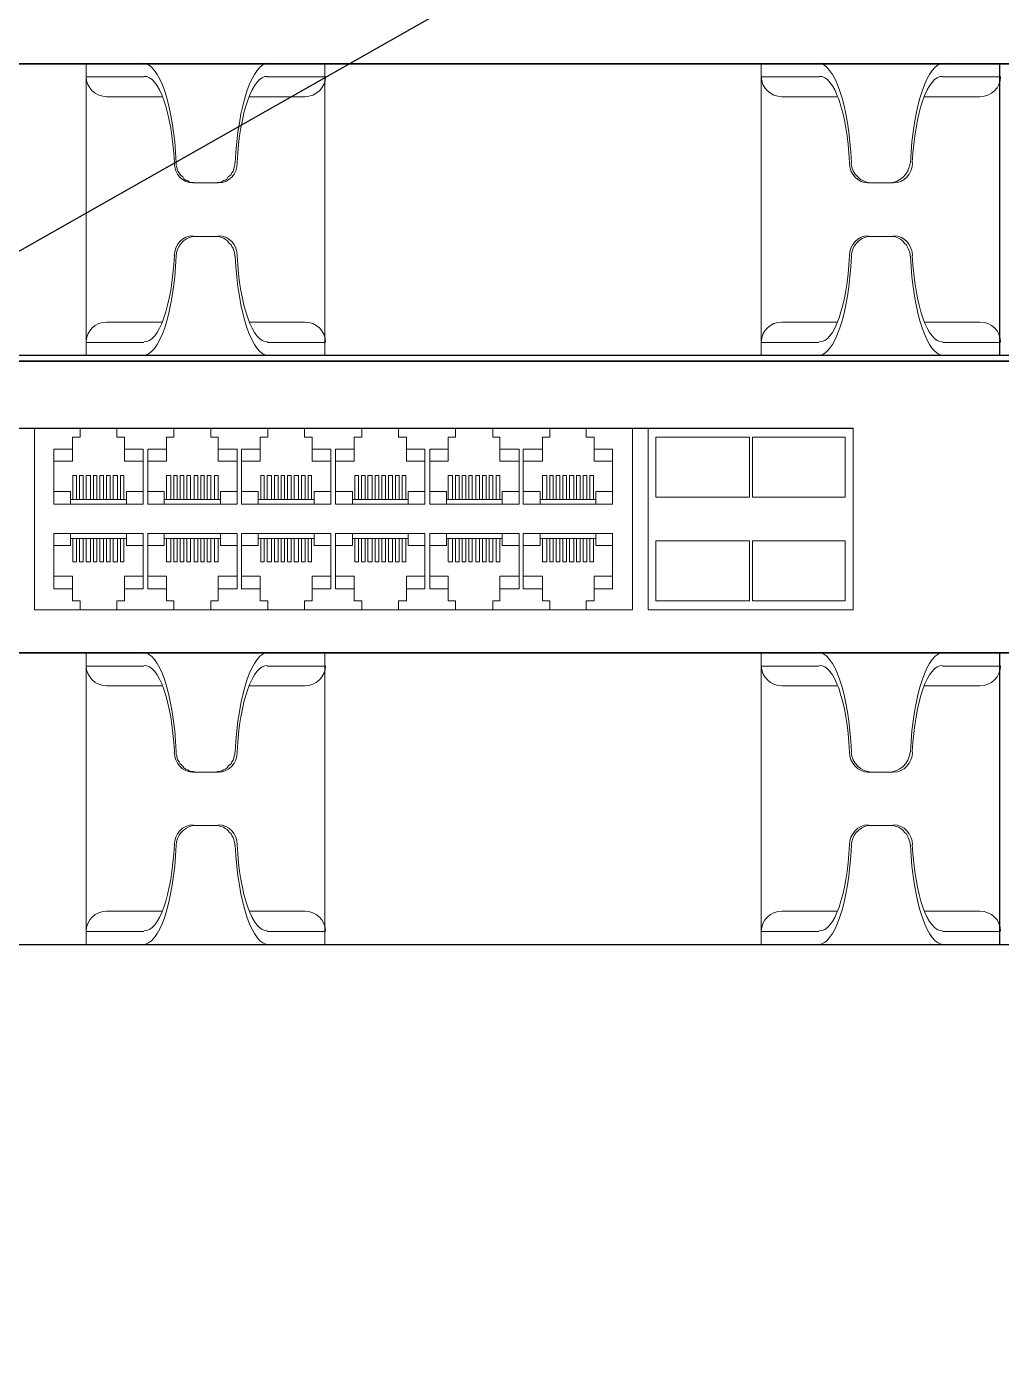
# Model space of a CAD drawing. Header units: millimetres. Extents: x -695119 to 412940, y -249585 to 622758.
# Drawn here: x -657217 to -655496, y 29111 to 31451 of the extents above; entities that cross this region are included whole.
import ezdxf

# ---------------------------------------------------------------- set-up
doc = ezdxf.new("R2010")
doc.units = ezdxf.units.MM
doc.layers.add('_Схема', color=5, linetype='Continuous', lineweight=30)
doc.layers.add('PDF _Геометрия', color=8, linetype='Continuous', lineweight=9)

msp = doc.modelspace()

# ---------------------------------------------------------------- linework, layer by layer
at = {"layer": '_Схема', "color": 5}
msp.add_line((-639281.438, 41243.584), (-695119.45, 9543.843), dxfattribs=at)
at = {"layer": 'PDF _Геометрия', "lineweight": 30}
for points in [[(-655255.653, 31397.057, -0.41666667), (-655268.353, 31384.865), (-660901.413, 31384.865, -0.41666667), (-660914.621, 31396.549), (-660914.621, 31888.64, -0.41666667), (-660901.921, 31900.325), (-655268.353, 31900.325, -0.41666667), (-655256.669, 31888.64), (-655255.653, 31397.057)], [(-655263.019, 30881.597, -0.4128877), (-655275.72, 30869.489), (-660908.864, 30869.489, -0.41433566), (-660922.072, 30881.089), (-660922.072, 31373.265, -0.4128877), (-660909.372, 31384.865), (-655275.72, 31384.865, -0.41145833), (-655264.12, 31373.265), (-655263.019, 30881.597)], [(-660909.372, 30344.547), (-655275.212, 30345.563, -0.4140649), (-655264.12, 30332.862), (-655263.019, 29841.279, -0.4140649), (-655275.72, 29829.087), (-660908.864, 29829.087, -0.41549692), (-660922.072, 29840.771), (-660922.072, 30332.862, -0.41549692), (-660908.271, 30344.547), (-655274.704, 30344.547, 0.41549692), (-655263.019, 30356.146), (-655263.019, 30848.322, 0.4140649), (-655274.704, 30859.922), (-660908.271, 30859.922, 0.4140649), (-660919.955, 30848.322), (-660919.955, 30356.146, 0.41549692), (-660907.763, 30344.547)]]:
    msp.add_lwpolyline(points, format="xyb", dxfattribs=at)
at = {"layer": 'PDF _Геометрия', "lineweight": 9}
for points in [[(-657112.003, 30869.489), (-657112.003, 31384.865), (-656690.779, 31384.865), (-656690.779, 30869.489)], [(-657112.003, 30892.773), (-657112.003, 31384.865), (-657112.003, 30869.489)], [(-656690.779, 31361.581), (-656690.779, 30869.489), (-656690.779, 31384.865)], [(-655920.299, 30869.489), (-655920.299, 31384.865), (-655499.074, 31384.865), (-655499.074, 30869.489)], [(-655920.299, 30892.773), (-655920.299, 31384.865), (-655920.299, 30869.489)], [(-655499.074, 31361.581), (-655499.074, 30869.489), (-655499.074, 31384.865)], [(-657112.003, 29829.087), (-657112.003, 30344.547), (-656690.779, 30344.547), (-656690.779, 29829.087)], [(-657112.003, 29852.37), (-657112.003, 30344.547), (-657112.003, 29829.087)], [(-656690.779, 30321.263), (-656690.779, 29829.087), (-656690.779, 30344.547)], [(-655920.299, 29829.087), (-655920.299, 30344.547), (-655499.074, 30344.547), (-655499.074, 29829.087)], [(-655920.299, 29852.37), (-655920.299, 30344.547), (-655920.299, 29829.087)], [(-655499.074, 30321.263), (-655499.074, 29829.087), (-655499.074, 30344.547)]]:
    msp.add_lwpolyline(points, close=True, dxfattribs=at)
for points in [[(-657112.003, 31384.865), (-657112.003, 31384.865)], [(-657112.003, 31384.865), (-657112.003, 31384.865)], [(-656690.779, 31384.865), (-656690.779, 31384.865)], [(-656690.779, 31384.865), (-656690.779, 31384.865)], [(-655920.299, 31384.865), (-655920.299, 31384.865)], [(-655920.299, 31384.865), (-655920.299, 31384.865)], [(-655499.074, 31384.865), (-655499.074, 31384.865)], [(-655499.074, 31384.865), (-655499.074, 31384.865)], [(-657010.402, 31361.581), (-657112.003, 31361.581)], [(-657112.003, 31361.581), (-657112.003, 31361.581)], [(-656690.779, 31361.581), (-656792.381, 31361.581)], [(-655818.697, 31361.581), (-655920.299, 31361.581)], [(-655920.299, 31361.581), (-655920.299, 31361.581)], [(-655499.074, 31361.581), (-655600.676, 31361.581)], [(-656978.651, 31326.698), (-657076.019, 31326.698)], [(-656976.534, 31326.698), (-656976.534, 31326.698)], [(-656976.534, 31326.698), (-656976.534, 31326.698)], [(-656826.248, 31326.698), (-656826.248, 31326.698)], [(-656826.248, 31326.698), (-656826.248, 31326.698)], [(-656824.132, 31326.698), (-656726.763, 31326.698)], [(-655786.946, 31326.698), (-655884.315, 31326.698)], [(-655784.829, 31326.698), (-655784.829, 31326.698)], [(-655784.829, 31326.698), (-655784.829, 31326.698)], [(-655634.543, 31326.698), (-655634.543, 31326.698)], [(-655634.543, 31326.698), (-655634.543, 31326.698)], [(-655632.427, 31326.698), (-655535.058, 31326.698)], [(-656849.532, 31209.178), (-656849.532, 31206.045), (-656850.548, 31202.828), (-656851.649, 31198.595), (-656852.665, 31195.462), (-656854.781, 31192.245), (-656855.882, 31189.112), (-656859.015, 31186.995), (-656861.132, 31184.878), (-656863.248, 31181.661), (-656866.466, 31179.544), (-656869.598, 31178.528), (-656872.816, 31176.412), (-656875.948, 31175.311), (-656880.182, 31175.311), (-656883.399, 31174.295), (-656886.532, 31174.295), (-656879.166, 31174.295), (-656923.617, 31174.295), (-656916.166, 31174.295), (-656919.383, 31174.295), (-656922.516, 31175.311), (-656926.749, 31175.311), (-656929.967, 31176.412), (-656933.099, 31178.528), (-656936.317, 31179.544), (-656939.45, 31181.661), (-656941.566, 31184.878), (-656943.683, 31186.995), (-656945.8, 31189.112), (-656947.916, 31192.245), (-656950.033, 31195.462), (-656951.134, 31198.595), (-656952.15, 31202.828), (-656953.251, 31206.045), (-656953.251, 31209.178)], [(-656978.651, 30928.757), (-657076.019, 30928.757)], [(-656824.132, 30928.757), (-656726.763, 30928.757)], [(-655786.946, 30928.757), (-655884.315, 30928.757)], [(-655632.427, 30928.757), (-655535.058, 30928.757)], [(-657010.402, 30892.773), (-657112.003, 30892.773)], [(-656690.779, 30892.773), (-656792.381, 30892.773)], [(-656690.779, 30892.773), (-656690.779, 30892.773)], [(-655818.697, 30892.773), (-655920.299, 30892.773)], [(-655499.074, 30892.773), (-655600.676, 30892.773)], [(-655499.074, 30892.773), (-655499.074, 30892.773)], [(-657112.003, 30869.489), (-657112.003, 30869.489)], [(-656690.779, 30869.489), (-656690.779, 30869.489)], [(-656690.779, 30869.489), (-656690.779, 30869.489)], [(-655920.299, 30869.489), (-655920.299, 30869.489)], [(-655499.074, 30869.489), (-655499.074, 30869.489)], [(-655499.074, 30869.489), (-655499.074, 30869.489)], [(-657112.003, 30344.547), (-657112.003, 30344.547)], [(-657112.003, 30344.547), (-657112.003, 30344.547)], [(-656690.779, 30344.547), (-656690.779, 30344.547)], [(-656690.779, 30344.547), (-656690.779, 30344.547)], [(-655920.299, 30344.547), (-655920.299, 30344.547)], [(-655920.299, 30344.547), (-655920.299, 30344.547)], [(-655499.074, 30344.547), (-655499.074, 30344.547)], [(-655499.074, 30344.547), (-655499.074, 30344.547)], [(-657010.402, 30321.263), (-657112.003, 30321.263)], [(-657112.003, 30321.263), (-657112.003, 30321.263)], [(-656690.779, 30321.263), (-656792.381, 30321.263)], [(-655818.697, 30321.263), (-655920.299, 30321.263)], [(-655920.299, 30321.263), (-655920.299, 30321.263)], [(-655499.074, 30321.263), (-655600.676, 30321.263)], [(-656978.651, 30286.295), (-657076.019, 30286.295)], [(-656976.534, 30286.295), (-656976.534, 30286.295)], [(-656976.534, 30286.295), (-656976.534, 30286.295)], [(-656826.248, 30286.295), (-656826.248, 30286.295)], [(-656826.248, 30286.295), (-656826.248, 30286.295)], [(-656824.132, 30286.295), (-656726.763, 30286.295)], [(-655786.946, 30286.295), (-655884.315, 30286.295)], [(-655784.829, 30286.295), (-655784.829, 30286.295)], [(-655784.829, 30286.295), (-655784.829, 30286.295)], [(-655634.543, 30286.295), (-655634.543, 30286.295)], [(-655634.543, 30286.295), (-655634.543, 30286.295)], [(-655632.427, 30286.295), (-655535.058, 30286.295)], [(-656849.532, 30168.86), (-656849.532, 30165.643), (-656850.548, 30162.51), (-656851.649, 30158.277), (-656852.665, 30155.059), (-656854.781, 30151.926), (-656855.882, 30148.709), (-656859.015, 30146.592), (-656861.132, 30144.476), (-656863.248, 30141.343), (-656866.466, 30139.226), (-656869.598, 30138.126), (-656872.816, 30136.009), (-656875.948, 30134.993), (-656880.182, 30134.993), (-656883.399, 30133.892), (-656886.532, 30133.892), (-656879.166, 30133.892), (-656923.617, 30133.892), (-656916.166, 30133.892), (-656919.383, 30133.892), (-656922.516, 30134.993), (-656926.749, 30134.993), (-656929.967, 30136.009), (-656933.099, 30138.126), (-656936.317, 30139.226), (-656939.45, 30141.343), (-656941.566, 30144.476), (-656943.683, 30146.592), (-656945.8, 30148.709), (-656947.916, 30151.926), (-656950.033, 30155.059), (-656951.134, 30158.277), (-656952.15, 30162.51), (-656953.251, 30165.643), (-656953.251, 30168.86)], [(-656978.651, 29888.354), (-657076.019, 29888.354)], [(-656824.132, 29888.354), (-656726.763, 29888.354)], [(-655786.946, 29888.354), (-655884.315, 29888.354)], [(-655632.427, 29888.354), (-655535.058, 29888.354)], [(-657010.402, 29852.37), (-657112.003, 29852.37)], [(-656690.779, 29852.37), (-656792.381, 29852.37)], [(-656690.779, 29852.37), (-656690.779, 29852.37)], [(-655818.697, 29852.37), (-655920.299, 29852.37)], [(-655499.074, 29852.37), (-655600.676, 29852.37)], [(-655499.074, 29852.37), (-655499.074, 29852.37)], [(-657112.003, 29829.087), (-657112.003, 29829.087)], [(-656690.779, 29829.087), (-656690.779, 29829.087)], [(-656690.779, 29829.087), (-656690.779, 29829.087)], [(-655920.299, 29829.087), (-655920.299, 29829.087)], [(-655499.074, 29829.087), (-655499.074, 29829.087)], [(-655499.074, 29829.087), (-655499.074, 29829.087)]]:
    msp.add_lwpolyline(points, dxfattribs=at)
at = {"layer": 'PDF _Геометрия', "lineweight": 25}
for points in [[(-655499.074, 30869.489), (-655499.074, 31384.865)], [(-658286.775, 30741.386), (-655758.328, 30741.386)], [(-655499.074, 29829.087), (-655499.074, 30344.547)]]:
    msp.add_lwpolyline(points, dxfattribs=at)
at = {"layer": 'PDF _Геометрия', "lineweight": 9}
for points in [[(-655657.827, 31209.178, -0.38248864), (-655695.928, 31174.295), (-655688.477, 31174.295), (-655732.928, 31174.295), (-655725.562, 31174.295, -0.38086529), (-655761.546, 31209.178)], [(-656849.532, 31045.176), (-656849.532, 31048.309), (-656850.548, 31052.542), (-656851.649, 31055.759), (-656852.665, 31058.892), (-656854.781, 31062.11), (-656855.882, 31065.242), (-656859.015, 31067.359), (-656861.132, 31070.576), (-656863.248, 31072.693), (-656866.466, 31074.81), (-656869.598, 31076.926), (-656872.816, 31077.942), (-656875.948, 31079.043), (-656880.182, 31080.059), (-656883.399, 31080.059), (-656886.532, 31080.059), (-656879.166, 31080.059), (-656923.617, 31080.059, 0.33896764), (-656953.251, 31045.176)], [(-655657.827, 31045.176), (-655657.827, 31048.309), (-655658.843, 31052.542), (-655659.944, 31055.759), (-655660.96, 31058.892), (-655663.077, 31062.11), (-655664.177, 31065.242), (-655667.31, 31067.359), (-655669.427, 31070.576), (-655671.543, 31072.693), (-655674.761, 31074.81), (-655677.894, 31076.926), (-655681.111, 31077.942), (-655684.244, 31079.043), (-655688.477, 31080.059), (-655691.694, 31080.059), (-655694.827, 31080.059), (-655687.461, 31080.059), (-655731.912, 31080.059, 0.33896764), (-655761.546, 31045.176)], [(-655657.827, 30168.86, -0.38326302), (-655695.928, 30133.892), (-655688.477, 30133.892), (-655732.928, 30133.892), (-655725.562, 30133.892, -0.38164238), (-655761.546, 30168.86)], [(-656849.532, 30004.773), (-656849.532, 30007.991), (-656850.548, 30012.224), (-656851.649, 30015.357), (-656852.665, 30018.574), (-656854.781, 30021.707), (-656855.882, 30024.924), (-656859.015, 30027.041), (-656861.132, 30030.174), (-656863.248, 30032.29), (-656866.466, 30034.407), (-656869.598, 30036.524), (-656872.816, 30037.624), (-656875.948, 30038.64), (-656880.182, 30039.741), (-656883.399, 30039.741), (-656886.532, 30039.741), (-656879.166, 30039.741), (-656923.617, 30039.741, 0.3369172), (-656953.251, 30004.773)], [(-655657.827, 30004.773), (-655657.827, 30007.991), (-655658.843, 30012.224), (-655659.944, 30015.357), (-655660.96, 30018.574), (-655663.077, 30021.707), (-655664.177, 30024.924), (-655667.31, 30027.041), (-655669.427, 30030.174), (-655671.543, 30032.29), (-655674.761, 30034.407), (-655677.894, 30036.524), (-655681.111, 30037.624), (-655684.244, 30038.64), (-655688.477, 30039.741), (-655691.694, 30039.741), (-655694.827, 30039.741), (-655687.461, 30039.741), (-655731.912, 30039.741, 0.3369172), (-655761.546, 30004.773)]]:
    msp.add_lwpolyline(points, format="xyb", dxfattribs=at)
at = {"layer": 'PDF _Геометрия', "lineweight": 25}
msp.add_lwpolyline([(-660720.985, 30859.922), (-655460.974, 30859.922), (-655460.974, 30344.547), (-660720.985, 30344.547)], close=True, dxfattribs=at)
at = {"layer": 'PDF _Геометрия', "lineweight": 5}
for points in [[(-657203.022, 30741.386), (-656147.802, 30741.386), (-656147.802, 30420.748), (-657203.022, 30420.748)], [(-656120.285, 30741.386), (-655758.328, 30741.386), (-655758.328, 30420.748), (-656120.285, 30420.748)], [(-656106.569, 30725.553), (-655941.466, 30725.553), (-655941.466, 30619.718), (-656106.569, 30619.718)], [(-655772.129, 30725.553), (-655936.132, 30725.553), (-655936.132, 30619.718), (-655772.129, 30619.718)], [(-656106.569, 30436.581), (-655941.466, 30436.581), (-655941.466, 30542.416), (-656106.569, 30542.416)], [(-655772.129, 30436.581), (-655936.132, 30436.581), (-655936.132, 30542.416), (-655772.129, 30542.416)]]:
    msp.add_lwpolyline(points, close=True, dxfattribs=at)
for points in [[(-657169.154, 30683.219), (-657136.303, 30683.219), (-657136.303, 30725.553), (-657122.587, 30725.553), (-657122.587, 30741.386)], [(-657011.418, 30683.219), (-657044.269, 30683.219), (-657044.269, 30725.553), (-657057.985, 30725.553), (-657057.985, 30741.386)], [(-657002.951, 30683.219), (-656970.184, 30683.219), (-656970.184, 30725.553), (-656957.484, 30725.553), (-656957.484, 30741.386)], [(-656845.299, 30683.219), (-656879.166, 30683.219), (-656879.166, 30725.553), (-656891.866, 30725.553), (-656891.866, 30741.386)], [(-656837.848, 30683.219), (-656805.081, 30683.219), (-656805.081, 30725.553), (-656791.28, 30725.553), (-656791.28, 30741.386)], [(-656680.196, 30683.219), (-656712.962, 30683.219), (-656712.962, 30725.553), (-656726.763, 30725.553), (-656726.763, 30741.386)], [(-656671.729, 30683.219), (-656638.878, 30683.219), (-656638.878, 30725.553), (-656625.161, 30725.553), (-656625.161, 30741.386)], [(-656513.992, 30683.219), (-656546.843, 30683.219), (-656546.843, 30725.553), (-656560.559, 30725.553), (-656560.559, 30741.386)], [(-656505.525, 30683.219), (-656472.759, 30683.219), (-656472.759, 30725.553), (-656460.058, 30725.553), (-656460.058, 30741.386)], [(-656347.873, 30683.219), (-656381.74, 30683.219), (-656381.74, 30725.553), (-656394.44, 30725.553), (-656394.44, 30741.386)], [(-656340.422, 30683.219), (-656306.555, 30683.219), (-656306.555, 30725.553), (-656293.855, 30725.553), (-656293.855, 30741.386)], [(-656182.77, 30683.219), (-656215.537, 30683.219), (-656215.537, 30725.553), (-656229.337, 30725.553), (-656229.337, 30741.386)], [(-657136.303, 30704.386), (-657169.154, 30704.386), (-657169.154, 30607.018), (-657011.418, 30607.018), (-657011.418, 30704.386), (-657044.269, 30704.386)], [(-656970.184, 30704.386), (-657002.951, 30704.386), (-657002.951, 30607.018), (-656845.299, 30607.018), (-656845.299, 30704.386), (-656879.166, 30704.386)], [(-656805.081, 30704.386), (-656837.848, 30704.386), (-656837.848, 30607.018), (-656680.196, 30607.018), (-656680.196, 30704.386), (-656712.962, 30704.386)], [(-656638.878, 30704.386), (-656671.729, 30704.386), (-656671.729, 30607.018), (-656513.992, 30607.018), (-656513.992, 30704.386), (-656546.843, 30704.386)], [(-656472.759, 30704.386), (-656505.525, 30704.386), (-656505.525, 30607.018), (-656347.873, 30607.018), (-656347.873, 30704.386), (-656381.74, 30704.386)], [(-656306.555, 30704.386), (-656340.422, 30704.386), (-656340.422, 30607.018), (-656182.77, 30607.018), (-656182.77, 30704.386), (-656215.537, 30704.386)], [(-657135.287, 30615.485), (-657135.287, 30657.819), (-657128.937, 30657.819), (-657128.937, 30615.485)], [(-657123.603, 30615.485), (-657123.603, 30657.819), (-657117.253, 30657.819), (-657117.253, 30615.485)], [(-657112.003, 30615.485), (-657112.003, 30657.819), (-657104.553, 30657.819), (-657104.553, 30615.485)], [(-657099.303, 30615.485), (-657099.303, 30657.819), (-657092.953, 30657.819), (-657092.953, 30615.485)], [(-657087.619, 30615.485), (-657087.619, 30657.819), (-657081.269, 30657.819), (-657081.269, 30615.485)], [(-657076.019, 30615.485), (-657076.019, 30657.819), (-657069.669, 30657.819), (-657069.669, 30615.485)], [(-657064.335, 30615.485), (-657064.335, 30657.819), (-657056.969, 30657.819), (-657056.969, 30615.485)], [(-657051.635, 30615.485), (-657051.635, 30657.819), (-657045.285, 30657.819), (-657045.285, 30615.485)], [(-656970.184, 30615.485), (-656970.184, 30657.819), (-656962.733, 30657.819), (-656962.733, 30615.485)], [(-656957.484, 30615.485), (-656957.484, 30657.819), (-656951.134, 30657.819), (-656951.134, 30615.485)], [(-656945.8, 30615.485), (-656945.8, 30657.819), (-656939.45, 30657.819), (-656939.45, 30615.485)], [(-656934.2, 30615.485), (-656934.2, 30657.819), (-656927.85, 30657.819), (-656927.85, 30615.485)], [(-656921.5, 30615.485), (-656921.5, 30657.819), (-656915.15, 30657.819), (-656915.15, 30615.485)], [(-656909.816, 30615.485), (-656909.816, 30657.819), (-656903.466, 30657.819), (-656903.466, 30615.485)], [(-656898.216, 30615.485), (-656898.216, 30657.819), (-656891.866, 30657.819), (-656891.866, 30615.485)], [(-656885.516, 30615.485), (-656885.516, 30657.819), (-656879.166, 30657.819), (-656879.166, 30615.485)], [(-656803.98, 30615.485), (-656803.98, 30657.819), (-656797.63, 30657.819), (-656797.63, 30615.485)], [(-656792.381, 30615.485), (-656792.381, 30657.819), (-656784.93, 30657.819), (-656784.93, 30615.485)], [(-656779.681, 30615.485), (-656779.681, 30657.819), (-656773.331, 30657.819), (-656773.331, 30615.485)], [(-656767.997, 30615.485), (-656767.997, 30657.819), (-656761.646, 30657.819), (-656761.646, 30615.485)], [(-656756.397, 30615.485), (-656756.397, 30657.819), (-656750.047, 30657.819), (-656750.047, 30615.485)], [(-656744.713, 30615.485), (-656744.713, 30657.819), (-656737.347, 30657.819), (-656737.347, 30615.485)], [(-656732.013, 30615.485), (-656732.013, 30657.819), (-656725.662, 30657.819), (-656725.662, 30615.485)], [(-656720.413, 30615.485), (-656720.413, 30657.819), (-656714.063, 30657.819), (-656714.063, 30615.485)], [(-656637.862, 30615.485), (-656637.862, 30657.819), (-656631.511, 30657.819), (-656631.511, 30615.485)], [(-656626.177, 30615.485), (-656626.177, 30657.819), (-656619.827, 30657.819), (-656619.827, 30615.485)], [(-656614.578, 30615.485), (-656614.578, 30657.819), (-656607.127, 30657.819), (-656607.127, 30615.485)], [(-656601.878, 30615.485), (-656601.878, 30657.819), (-656595.527, 30657.819), (-656595.527, 30615.485)], [(-656590.193, 30615.485), (-656590.193, 30657.819), (-656583.843, 30657.819), (-656583.843, 30615.485)], [(-656578.594, 30615.485), (-656578.594, 30657.819), (-656571.143, 30657.819), (-656571.143, 30615.485)], [(-656565.894, 30615.485), (-656565.894, 30657.819), (-656559.543, 30657.819), (-656559.543, 30615.485)], [(-656554.209, 30615.485), (-656554.209, 30657.819), (-656547.859, 30657.819), (-656547.859, 30615.485)], [(-656472.759, 30615.485), (-656472.759, 30657.819), (-656465.308, 30657.819), (-656465.308, 30615.485)], [(-656460.058, 30615.485), (-656460.058, 30657.819), (-656453.708, 30657.819), (-656453.708, 30615.485)], [(-656448.374, 30615.485), (-656448.374, 30657.819), (-656442.024, 30657.819), (-656442.024, 30615.485)], [(-656436.775, 30615.485), (-656436.775, 30657.819), (-656430.424, 30657.819), (-656430.424, 30615.485)], [(-656424.074, 30615.485), (-656424.074, 30657.819), (-656417.724, 30657.819), (-656417.724, 30615.485)], [(-656412.39, 30615.485), (-656412.39, 30657.819), (-656406.04, 30657.819), (-656406.04, 30615.485)], [(-656400.791, 30615.485), (-656400.791, 30657.819), (-656394.44, 30657.819), (-656394.44, 30615.485)], [(-656388.09, 30615.485), (-656388.09, 30657.819), (-656381.74, 30657.819), (-656381.74, 30615.485)], [(-656306.555, 30615.485), (-656306.555, 30657.819), (-656299.189, 30657.819), (-656299.189, 30615.485)], [(-656293.855, 30615.485), (-656293.855, 30657.819), (-656287.505, 30657.819), (-656287.505, 30615.485)], [(-656282.255, 30615.485), (-656282.255, 30657.819), (-656275.905, 30657.819), (-656275.905, 30615.485)], [(-656270.571, 30615.485), (-656270.571, 30657.819), (-656264.221, 30657.819), (-656264.221, 30615.485)], [(-656258.971, 30615.485), (-656258.971, 30657.819), (-656251.521, 30657.819), (-656251.521, 30615.485)], [(-656246.271, 30615.485), (-656246.271, 30657.819), (-656239.921, 30657.819), (-656239.921, 30615.485)], [(-656234.587, 30615.485), (-656234.587, 30657.819), (-656228.237, 30657.819), (-656228.237, 30615.485)], [(-656222.987, 30615.485), (-656222.987, 30657.819), (-656216.637, 30657.819), (-656216.637, 30615.485)], [(-657139.521, 30607.018), (-657139.521, 30629.201), (-657169.154, 30629.201)], [(-657139.521, 30615.485), (-657041.051, 30615.485)], [(-657041.051, 30607.018), (-657041.051, 30629.201), (-657011.418, 30629.201)], [(-656974.418, 30607.018), (-656974.418, 30629.201), (-657002.951, 30629.201)], [(-656974.418, 30615.485), (-656874.932, 30615.485)], [(-656874.932, 30607.018), (-656874.932, 30629.201), (-656845.299, 30629.201)], [(-656808.214, 30607.018), (-656808.214, 30629.201), (-656837.848, 30629.201)], [(-656808.214, 30615.485), (-656709.829, 30615.485)], [(-656709.829, 30607.018), (-656709.829, 30629.201), (-656680.196, 30629.201)], [(-656642.095, 30607.018), (-656642.095, 30629.201), (-656671.729, 30629.201)], [(-656642.095, 30615.485), (-656543.626, 30615.485)], [(-656543.626, 30607.018), (-656543.626, 30629.201), (-656513.992, 30629.201)], [(-656475.891, 30607.018), (-656475.891, 30629.201), (-656505.525, 30629.201)], [(-656475.891, 30615.485), (-656377.507, 30615.485)], [(-656377.507, 30607.018), (-656377.507, 30629.201), (-656347.873, 30629.201)], [(-656310.788, 30607.018), (-656310.788, 30629.201), (-656340.422, 30629.201)], [(-656310.788, 30615.485), (-656212.404, 30615.485)], [(-656212.404, 30607.018), (-656212.404, 30629.201), (-656182.77, 30629.201)], [(-657139.521, 30555.116), (-657139.521, 30533.949), (-657169.154, 30533.949)], [(-657136.303, 30457.748), (-657169.154, 30457.748), (-657169.154, 30555.116), (-657011.418, 30555.116), (-657011.418, 30457.748), (-657044.269, 30457.748)], [(-657139.521, 30546.65), (-657041.051, 30546.65)], [(-657135.287, 30546.65), (-657135.287, 30505.416), (-657128.937, 30505.416), (-657128.937, 30546.65)], [(-657123.603, 30546.65), (-657123.603, 30505.416), (-657117.253, 30505.416), (-657117.253, 30546.65)], [(-657112.003, 30546.65), (-657112.003, 30505.416), (-657104.553, 30505.416), (-657104.553, 30546.65)], [(-657099.303, 30546.65), (-657099.303, 30505.416), (-657092.953, 30505.416), (-657092.953, 30546.65)], [(-657087.619, 30546.65), (-657087.619, 30505.416), (-657081.269, 30505.416), (-657081.269, 30546.65)], [(-657076.019, 30546.65), (-657076.019, 30505.416), (-657069.669, 30505.416), (-657069.669, 30546.65)], [(-657064.335, 30546.65), (-657064.335, 30505.416), (-657056.969, 30505.416), (-657056.969, 30546.65)], [(-657051.635, 30546.65), (-657051.635, 30505.416), (-657045.285, 30505.416), (-657045.285, 30546.65)], [(-657041.051, 30555.116), (-657041.051, 30533.949), (-657011.418, 30533.949)], [(-656974.418, 30555.116), (-656974.418, 30533.949), (-657002.951, 30533.949)], [(-656970.184, 30457.748), (-657002.951, 30457.748), (-657002.951, 30555.116), (-656845.299, 30555.116), (-656845.299, 30457.748), (-656879.166, 30457.748)], [(-656974.418, 30546.65), (-656874.932, 30546.65)], [(-656970.184, 30546.65), (-656970.184, 30505.416), (-656962.733, 30505.416), (-656962.733, 30546.65)], [(-656957.484, 30546.65), (-656957.484, 30505.416), (-656951.134, 30505.416), (-656951.134, 30546.65)], [(-656945.8, 30546.65), (-656945.8, 30505.416), (-656939.45, 30505.416), (-656939.45, 30546.65)], [(-656934.2, 30546.65), (-656934.2, 30505.416), (-656927.85, 30505.416), (-656927.85, 30546.65)], [(-656921.5, 30546.65), (-656921.5, 30505.416), (-656915.15, 30505.416), (-656915.15, 30546.65)], [(-656909.816, 30546.65), (-656909.816, 30505.416), (-656903.466, 30505.416), (-656903.466, 30546.65)], [(-656898.216, 30546.65), (-656898.216, 30505.416), (-656891.866, 30505.416), (-656891.866, 30546.65)], [(-656885.516, 30546.65), (-656885.516, 30505.416), (-656879.166, 30505.416), (-656879.166, 30546.65)], [(-656874.932, 30555.116), (-656874.932, 30533.949), (-656845.299, 30533.949)], [(-656808.214, 30555.116), (-656808.214, 30533.949), (-656837.848, 30533.949)], [(-656805.081, 30457.748), (-656837.848, 30457.748), (-656837.848, 30555.116), (-656680.196, 30555.116), (-656680.196, 30457.748), (-656712.962, 30457.748)], [(-656808.214, 30546.65), (-656709.829, 30546.65)], [(-656803.98, 30546.65), (-656803.98, 30505.416), (-656797.63, 30505.416), (-656797.63, 30546.65)], [(-656792.381, 30546.65), (-656792.381, 30505.416), (-656784.93, 30505.416), (-656784.93, 30546.65)], [(-656779.681, 30546.65), (-656779.681, 30505.416), (-656773.331, 30505.416), (-656773.331, 30546.65)], [(-656767.997, 30546.65), (-656767.997, 30505.416), (-656761.646, 30505.416), (-656761.646, 30546.65)], [(-656756.397, 30546.65), (-656756.397, 30505.416), (-656750.047, 30505.416), (-656750.047, 30546.65)], [(-656744.713, 30546.65), (-656744.713, 30505.416), (-656737.347, 30505.416), (-656737.347, 30546.65)], [(-656732.013, 30546.65), (-656732.013, 30505.416), (-656725.662, 30505.416), (-656725.662, 30546.65)], [(-656720.413, 30546.65), (-656720.413, 30505.416), (-656714.063, 30505.416), (-656714.063, 30546.65)], [(-656709.829, 30555.116), (-656709.829, 30533.949), (-656680.196, 30533.949)], [(-656642.095, 30555.116), (-656642.095, 30533.949), (-656671.729, 30533.949)], [(-656638.878, 30457.748), (-656671.729, 30457.748), (-656671.729, 30555.116), (-656513.992, 30555.116), (-656513.992, 30457.748), (-656546.843, 30457.748)], [(-656642.095, 30546.65), (-656543.626, 30546.65)], [(-656637.862, 30546.65), (-656637.862, 30505.416), (-656631.511, 30505.416), (-656631.511, 30546.65)], [(-656626.177, 30546.65), (-656626.177, 30505.416), (-656619.827, 30505.416), (-656619.827, 30546.65)], [(-656614.578, 30546.65), (-656614.578, 30505.416), (-656607.127, 30505.416), (-656607.127, 30546.65)], [(-656601.878, 30546.65), (-656601.878, 30505.416), (-656595.527, 30505.416), (-656595.527, 30546.65)], [(-656590.193, 30546.65), (-656590.193, 30505.416), (-656583.843, 30505.416), (-656583.843, 30546.65)], [(-656578.594, 30546.65), (-656578.594, 30505.416), (-656571.143, 30505.416), (-656571.143, 30546.65)], [(-656565.894, 30546.65), (-656565.894, 30505.416), (-656559.543, 30505.416), (-656559.543, 30546.65)], [(-656554.209, 30546.65), (-656554.209, 30505.416), (-656547.859, 30505.416), (-656547.859, 30546.65)], [(-656543.626, 30555.116), (-656543.626, 30533.949), (-656513.992, 30533.949)], [(-656475.891, 30555.116), (-656475.891, 30533.949), (-656505.525, 30533.949)], [(-656472.759, 30457.748), (-656505.525, 30457.748), (-656505.525, 30555.116), (-656347.873, 30555.116), (-656347.873, 30457.748), (-656381.74, 30457.748)], [(-656475.891, 30546.65), (-656377.507, 30546.65)], [(-656472.759, 30546.65), (-656472.759, 30505.416), (-656465.308, 30505.416), (-656465.308, 30546.65)], [(-656460.058, 30546.65), (-656460.058, 30505.416), (-656453.708, 30505.416), (-656453.708, 30546.65)], [(-656448.374, 30546.65), (-656448.374, 30505.416), (-656442.024, 30505.416), (-656442.024, 30546.65)], [(-656436.775, 30546.65), (-656436.775, 30505.416), (-656430.424, 30505.416), (-656430.424, 30546.65)], [(-656424.074, 30546.65), (-656424.074, 30505.416), (-656417.724, 30505.416), (-656417.724, 30546.65)], [(-656412.39, 30546.65), (-656412.39, 30505.416), (-656406.04, 30505.416), (-656406.04, 30546.65)], [(-656400.791, 30546.65), (-656400.791, 30505.416), (-656394.44, 30505.416), (-656394.44, 30546.65)], [(-656388.09, 30546.65), (-656388.09, 30505.416), (-656381.74, 30505.416), (-656381.74, 30546.65)], [(-656377.507, 30555.116), (-656377.507, 30533.949), (-656347.873, 30533.949)], [(-656310.788, 30555.116), (-656310.788, 30533.949), (-656340.422, 30533.949)], [(-656306.555, 30457.748), (-656340.422, 30457.748), (-656340.422, 30555.116), (-656182.77, 30555.116), (-656182.77, 30457.748), (-656215.537, 30457.748)], [(-656310.788, 30546.65), (-656212.404, 30546.65)], [(-656306.555, 30546.65), (-656306.555, 30505.416), (-656299.189, 30505.416), (-656299.189, 30546.65)], [(-656293.855, 30546.65), (-656293.855, 30505.416), (-656287.505, 30505.416), (-656287.505, 30546.65)], [(-656282.255, 30546.65), (-656282.255, 30505.416), (-656275.905, 30505.416), (-656275.905, 30546.65)], [(-656270.571, 30546.65), (-656270.571, 30505.416), (-656264.221, 30505.416), (-656264.221, 30546.65)], [(-656258.971, 30546.65), (-656258.971, 30505.416), (-656251.521, 30505.416), (-656251.521, 30546.65)], [(-656246.271, 30546.65), (-656246.271, 30505.416), (-656239.921, 30505.416), (-656239.921, 30546.65)], [(-656234.587, 30546.65), (-656234.587, 30505.416), (-656228.237, 30505.416), (-656228.237, 30546.65)], [(-656222.987, 30546.65), (-656222.987, 30505.416), (-656216.637, 30505.416), (-656216.637, 30546.65)], [(-656212.404, 30555.116), (-656212.404, 30533.949), (-656182.77, 30533.949)], [(-657169.154, 30480.016), (-657136.303, 30480.016), (-657136.303, 30436.581), (-657122.587, 30436.581), (-657122.587, 30420.748)], [(-657011.418, 30480.016), (-657044.269, 30480.016), (-657044.269, 30436.581), (-657057.985, 30436.581), (-657057.985, 30420.748)], [(-657002.951, 30480.016), (-656970.184, 30480.016), (-656970.184, 30436.581), (-656957.484, 30436.581), (-656957.484, 30420.748)], [(-656845.299, 30480.016), (-656879.166, 30480.016), (-656879.166, 30436.581), (-656891.866, 30436.581), (-656891.866, 30420.748)], [(-656837.848, 30480.016), (-656805.081, 30480.016), (-656805.081, 30436.581), (-656791.28, 30436.581), (-656791.28, 30420.748)], [(-656680.196, 30480.016), (-656712.962, 30480.016), (-656712.962, 30436.581), (-656726.763, 30436.581), (-656726.763, 30420.748)], [(-656671.729, 30480.016), (-656638.878, 30480.016), (-656638.878, 30436.581), (-656625.161, 30436.581), (-656625.161, 30420.748)], [(-656513.992, 30480.016), (-656546.843, 30480.016), (-656546.843, 30436.581), (-656560.559, 30436.581), (-656560.559, 30420.748)], [(-656505.525, 30480.016), (-656472.759, 30480.016), (-656472.759, 30436.581), (-656460.058, 30436.581), (-656460.058, 30420.748)], [(-656347.873, 30480.016), (-656381.74, 30480.016), (-656381.74, 30436.581), (-656394.44, 30436.581), (-656394.44, 30420.748)], [(-656340.422, 30480.016), (-656306.555, 30480.016), (-656306.555, 30436.581), (-656293.855, 30436.581), (-656293.855, 30420.748)], [(-656182.77, 30480.016), (-656215.537, 30480.016), (-656215.537, 30436.581), (-656229.337, 30436.581), (-656229.337, 30420.748)]]:
    msp.add_lwpolyline(points, dxfattribs=at)
at = {"layer": 'PDF _Геометрия', "lineweight": 9}
for points in [[(-656952.912, 31210.025), (-656957.653, 31312.135), (-656982.969, 31386.897), (-657012.603, 31385.965)], [(-656789.164, 31385.965), (-656818.713, 31386.897), (-656844.113, 31312.135), (-656848.77, 31210.025)], [(-655761.207, 31210.025), (-655765.948, 31312.135), (-655791.264, 31386.897), (-655820.898, 31385.965)], [(-655597.459, 31385.965), (-655627.008, 31386.897), (-655652.408, 31312.135), (-655657.065, 31210.025)], [(-657112.003, 31362.089), (-657112.003, 31342.531), (-657095.662, 31326.698), (-657075.511, 31326.698)], [(-656956.214, 31210.279), (-656960.786, 31299.604), (-656983.477, 31364.206), (-657009.724, 31362.597)], [(-656791.958, 31362.597), (-656818.205, 31364.206), (-656840.896, 31299.604), (-656845.553, 31210.279)], [(-656726.255, 31326.698), (-656706.019, 31326.698), (-656689.678, 31342.531), (-656689.678, 31362.089)], [(-655920.299, 31362.089), (-655920.299, 31342.531), (-655903.958, 31326.698), (-655883.807, 31326.698)], [(-655764.509, 31210.279), (-655769.081, 31299.604), (-655791.772, 31364.206), (-655818.019, 31362.597)], [(-655600.253, 31362.597), (-655626.5, 31364.206), (-655649.191, 31299.604), (-655653.848, 31210.279)], [(-655534.55, 31326.698), (-655514.315, 31326.698), (-655497.974, 31342.531), (-655497.974, 31362.089)], [(-656956.383, 31209.686), (-656956.383, 31190.128), (-656941.482, 31174.295), (-656923.109, 31174.295)], [(-656878.658, 31174.295), (-656860.2, 31174.295), (-656845.299, 31190.128), (-656845.299, 31209.686)], [(-655764.678, 31209.686), (-655764.678, 31190.128), (-655749.777, 31174.295), (-655731.404, 31174.295)], [(-655686.953, 31174.295), (-655668.495, 31174.295), (-655653.594, 31190.128), (-655653.594, 31209.686)], [(-656923.109, 31081.16), (-656941.482, 31081.16), (-656956.383, 31065.242), (-656956.383, 31045.684)], [(-656845.299, 31045.684), (-656845.299, 31065.242), (-656860.2, 31081.16), (-656878.658, 31081.16)], [(-655731.404, 31081.16), (-655749.777, 31081.16), (-655764.678, 31065.242), (-655764.678, 31045.684)], [(-655653.594, 31045.684), (-655653.594, 31065.242), (-655668.495, 31081.16), (-655686.953, 31081.16)], [(-657012.603, 30869.489), (-656982.969, 30868.473), (-656957.653, 30943.235), (-656952.912, 31045.345)], [(-657009.724, 30893.789), (-656983.477, 30892.265), (-656960.786, 30956.867), (-656956.214, 31046.192)], [(-656848.77, 31045.345), (-656844.113, 30943.235), (-656818.713, 30868.473), (-656789.164, 30869.489)], [(-656845.553, 31046.192), (-656840.896, 30956.867), (-656818.205, 30892.265), (-656791.958, 30893.789)], [(-655820.898, 30869.489), (-655791.264, 30868.473), (-655765.948, 30943.235), (-655761.207, 31045.345)], [(-655818.019, 30893.789), (-655791.772, 30892.265), (-655769.081, 30956.867), (-655764.509, 31046.192)], [(-655657.065, 31045.345), (-655652.408, 30943.235), (-655627.008, 30868.473), (-655597.459, 30869.489)], [(-655653.848, 31046.192), (-655649.191, 30956.867), (-655626.5, 30892.265), (-655600.253, 30893.789)], [(-657075.511, 30928.757), (-657095.662, 30928.757), (-657112.003, 30912.839), (-657112.003, 30893.281)], [(-656689.678, 30893.281), (-656689.678, 30912.839), (-656706.019, 30928.757), (-656726.255, 30928.757)], [(-655883.807, 30928.757), (-655903.958, 30928.757), (-655920.299, 30912.839), (-655920.299, 30893.281)], [(-655497.974, 30893.281), (-655497.974, 30912.839), (-655514.315, 30928.757), (-655534.55, 30928.757)], [(-656952.912, 30169.707), (-656957.653, 30271.817), (-656982.969, 30346.579), (-657012.603, 30345.563)], [(-656789.164, 30345.563), (-656818.713, 30346.579), (-656844.113, 30271.817), (-656848.77, 30169.707)], [(-655761.207, 30169.707), (-655765.948, 30271.817), (-655791.264, 30346.579), (-655820.898, 30345.563)], [(-655597.459, 30345.563), (-655627.008, 30346.579), (-655652.408, 30271.817), (-655657.065, 30169.707)], [(-657112.003, 30321.771), (-657112.003, 30302.212), (-657095.662, 30286.295), (-657075.511, 30286.295)], [(-656956.214, 30169.876), (-656960.786, 30259.201), (-656983.477, 30323.803), (-657009.724, 30322.279)], [(-656791.958, 30322.279), (-656818.205, 30323.803), (-656840.896, 30259.201), (-656845.553, 30169.876)], [(-656726.255, 30286.295), (-656706.019, 30286.295), (-656689.678, 30302.212), (-656689.678, 30321.771)], [(-655920.299, 30321.771), (-655920.299, 30302.212), (-655903.958, 30286.295), (-655883.807, 30286.295)], [(-655764.509, 30169.876), (-655769.081, 30259.201), (-655791.772, 30323.803), (-655818.019, 30322.279)], [(-655600.253, 30322.279), (-655626.5, 30323.803), (-655649.191, 30259.201), (-655653.848, 30169.876)], [(-655534.55, 30286.295), (-655514.315, 30286.295), (-655497.974, 30302.212), (-655497.974, 30321.771)], [(-656956.383, 30169.368), (-656956.383, 30149.81), (-656941.482, 30133.892), (-656923.109, 30133.892)], [(-656878.658, 30133.892), (-656860.2, 30133.892), (-656845.299, 30149.81), (-656845.299, 30169.368)], [(-655764.678, 30169.368), (-655764.678, 30149.81), (-655749.777, 30133.892), (-655731.404, 30133.892)], [(-655686.953, 30133.892), (-655668.495, 30133.892), (-655653.594, 30149.81), (-655653.594, 30169.368)], [(-656923.109, 30040.757), (-656941.482, 30040.757), (-656956.383, 30024.924), (-656956.383, 30005.281)], [(-656845.299, 30005.281), (-656845.299, 30024.924), (-656860.2, 30040.757), (-656878.658, 30040.757)], [(-655731.404, 30040.757), (-655749.777, 30040.757), (-655764.678, 30024.924), (-655764.678, 30005.281)], [(-655653.594, 30005.281), (-655653.594, 30024.924), (-655668.495, 30040.757), (-655686.953, 30040.757)], [(-657012.603, 29829.087), (-656982.969, 29828.071), (-656957.653, 29902.833), (-656952.912, 30004.942)], [(-657009.724, 29853.471), (-656983.477, 29851.862), (-656960.786, 29916.464), (-656956.214, 30005.874)], [(-656848.77, 30004.942), (-656844.113, 29902.833), (-656818.713, 29828.071), (-656789.164, 29829.087)], [(-656845.553, 30005.874), (-656840.896, 29916.464), (-656818.205, 29851.862), (-656791.958, 29853.471)], [(-655820.898, 29829.087), (-655791.264, 29828.071), (-655765.948, 29902.833), (-655761.207, 30004.942)], [(-655818.019, 29853.471), (-655791.772, 29851.862), (-655769.081, 29916.464), (-655764.509, 30005.874)], [(-655657.065, 30004.942), (-655652.408, 29902.833), (-655627.008, 29828.071), (-655597.459, 29829.087)], [(-655653.848, 30005.874), (-655649.191, 29916.464), (-655626.5, 29851.862), (-655600.253, 29853.471)], [(-657075.511, 29888.354), (-657095.662, 29888.354), (-657112.003, 29872.521), (-657112.003, 29852.878)], [(-656689.678, 29852.878), (-656689.678, 29872.521), (-656706.019, 29888.354), (-656726.255, 29888.354)], [(-655883.807, 29888.354), (-655903.958, 29888.354), (-655920.299, 29872.521), (-655920.299, 29852.878)], [(-655497.974, 29852.878), (-655497.974, 29872.521), (-655514.315, 29888.354), (-655534.55, 29888.354)]]:
    msp.add_open_spline(points, degree=3, dxfattribs=at)

doc.saveas('drawing.dxf')
